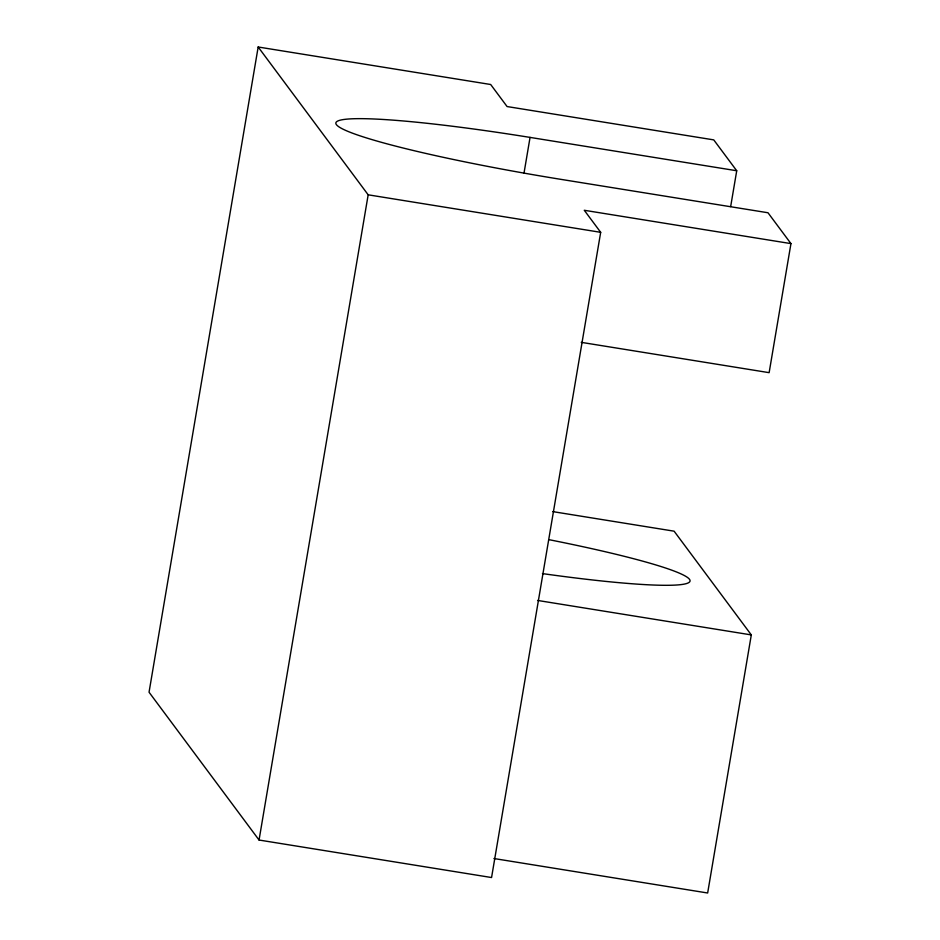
<?xml version="1.0" encoding="UTF-8"?>
<svg xmlns="http://www.w3.org/2000/svg" width="940" height="940" viewBox="0 0 940 940"><rect width="100%" height="100%" fill="white"/><g stroke="black" fill="none" stroke-linecap="round" stroke-linejoin="round"><path stroke-width="1.41" d="M730.662 206.589L736.725 170.751L713.754 139.884L507.083 106.549L490.68 84.506L258.171 47L149.049 692.216L259.052 840.031L491.561 877.537L600.684 232.321L584.28 210.278L790.951 243.613L769.132 372.663L581.249 342.348M259.052 840.031L368.174 194.815L258.171 47M523.991 173.254L530.054 137.405L736.725 170.751M552.802 511.619L674.109 531.182L751.307 634.911L707.655 893L493.923 858.525M368.174 194.815L600.684 232.321M537.574 600.437L751.307 634.911M790.951 243.613L767.992 212.757L561.321 179.422A212.792 18.177 9.6 0 1 336.426 124.656A212.792 18.177 9.6 0 1 530.054 137.405M549.383 539.748A212.792 18.177 9.6 0 1 690.019 581.085A212.792 18.177 9.6 0 1 542.462 573.6"/></g></svg>
